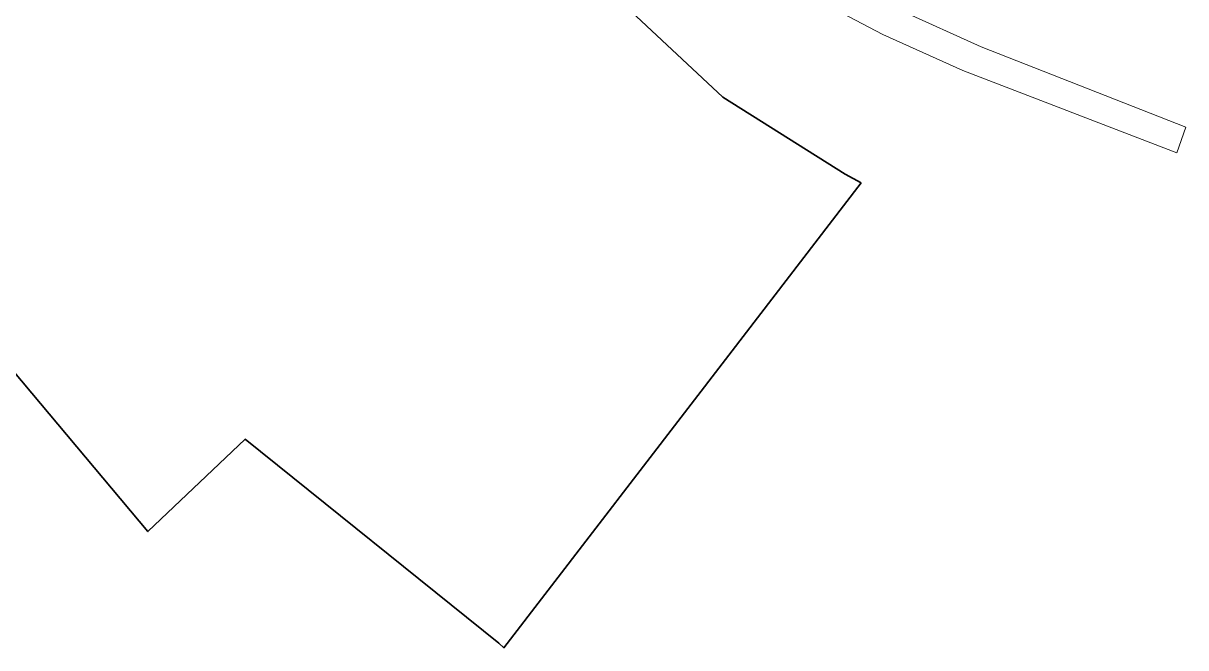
# Model space of a CAD drawing. Header units: metres. Extents: x 7511886 to 7512132, y 4692231 to 4692550.
# Drawn here: x 7512070.4 to 7512126.6, y 4692440.5 to 4692470.7 of the extents above; entities that cross this region are included whole.
import ezdxf

# ---------------------------------------------------------------- set-up
doc = ezdxf.new("R2010")
doc.units = ezdxf.units.M
doc.layers.add('Drawing & Figure_Pen_No__155', color=7, linetype='Continuous', lineweight=20, true_color=0xa86b51)
doc.layers.add('Drawing & Figure_Pen_No__7', color=7, linetype='Continuous', lineweight=35)
doc.layers.add('rruga_projekt_betimi', color=110, linetype='Continuous', lineweight=0)

# ---------------------------------------------------------------- blocks, each defined once
blk = doc.blocks.new('A$C3BCD52F3')
at = {"layer": 'Drawing & Figure_Pen_No__155', "color": 35, "linetype": 'Continuous', "lineweight": 20, "true_color": 0xa86b51, "flags": 128}
blk.add_lwpolyline([(101086, 695), (99979, 0), (94393, 9577), (92468, 13361), (88900, 21571), (87374, 27611), (84236, 44207), (83337, 51111), (82697, 53021), (81762, 58476), (83186, 58652), (84043, 53360), (84378, 51315), (85569, 45288), (88800, 28143), (90308, 22106), (93889, 13678), (95797, 9913)], close=True, dxfattribs=at)
at = {"layer": 'Drawing & Figure_Pen_No__7', "color": 7, "linetype": 'Continuous', "lineweight": 35}
blk.add_lwpolyline([(87170, 8430), (76967, 5948), (59633, 1731), (59573, 2056), (56197, 17418), (49728, 16892), (49105, 45933), (56342, 45698), (76655, 45209), (80377, 44918), (83966, 19834), (84538, 15837), (86816, 9235)], close=True, dxfattribs=at)

msp = doc.modelspace()

# ---------------------------------------------------------------- block references
at = {"layer": 'rruga_projekt_betimi', "xscale": 0.001, "yscale": 0.001, "zscale": 0.001, "rotation": 38.77602069494476}
msp.add_blockref('A$C3BCD52F3', (7512048.242, 4692401.811, 609.752), dxfattribs=at)

doc.saveas('drawing.dxf')
